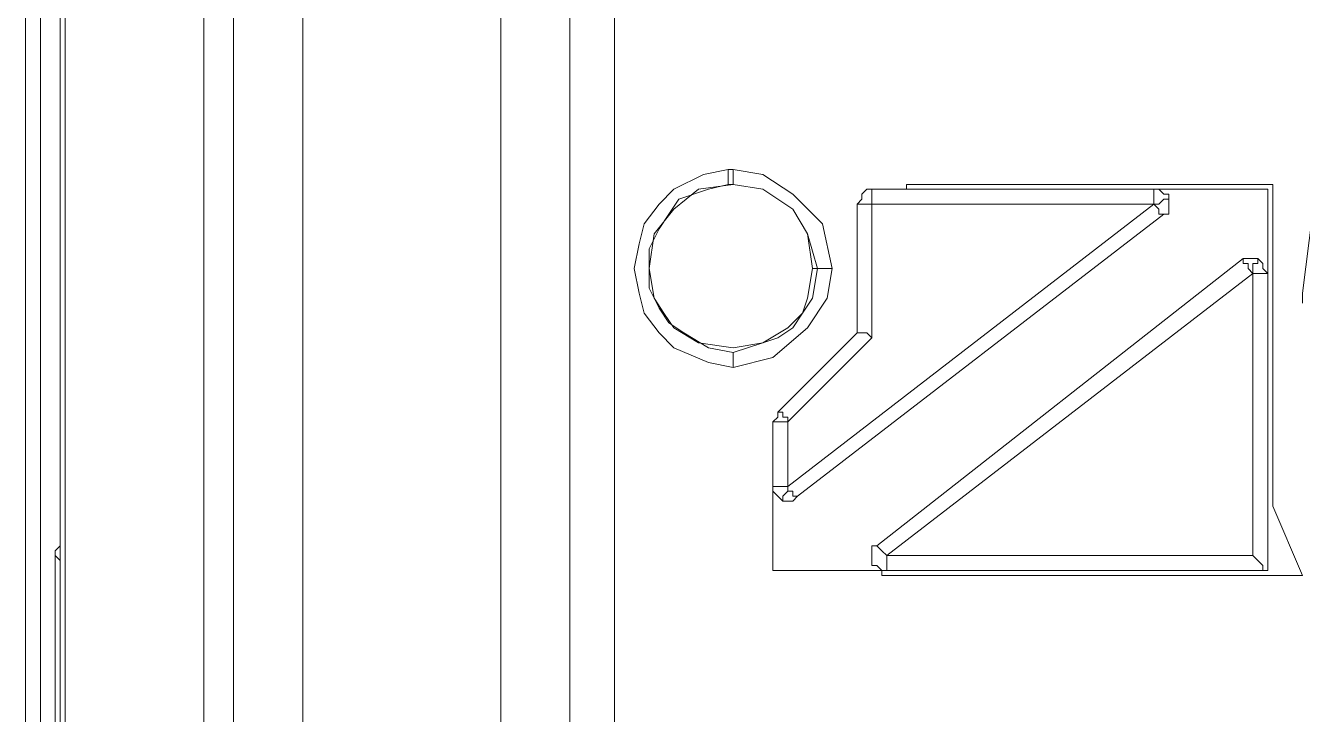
# Model space of a CAD drawing. Header units: centimetres. Extents: x -12.5 to 12.5, y -6.1 to 6.1.
# Drawn here: x -10.485 to -9.575, y 1.321 to 1.812 of the extents above; entities that cross this region are included whole.
import ezdxf

# ---------------------------------------------------------------- set-up
doc = ezdxf.new("R2010")
doc.units = ezdxf.units.CM
doc.header["$MEASUREMENT"] = 0
doc.layers.add('Camada 1', color=7, linetype='Continuous')

msp = doc.modelspace()

# ---------------------------------------------------------------- linework, layer by layer
at = {"layer": 'Camada 1', "lineweight": 9}
for points in [[(-10.48517, -3.75892), (-10.48517, -3.75892), (-10.48517, 3.74466), (-10.48517, 3.74466)], [(-10.47459, 3.72349), (-10.47459, 3.72349), (-10.47459, -3.73776), (-10.47459, -3.73776)], [(-10.45695, 3.66705), (-10.45695, 3.66705), (-10.45695, -3.68131), (-10.45695, -3.68131)], [(-10.35817, 3.66705), (-10.35817, 3.66705), (-10.35817, -3.68131), (-10.35817, -3.68131)], [(-10.337, -3.66015), (-10.337, -3.66015), (-10.337, 3.64588), (-10.337, 3.64588)], [(-10.28762, 3.64588), (-10.28762, 3.64588), (-10.28762, -3.66015), (-10.28762, -3.66015)], [(-10.46048, 2.44291), (-10.46048, 2.44291), (-10.46048, 1.54333), (-10.46048, 1.54333)], [(-10.09712, 2.41822), (-10.09712, 2.41822), (-10.09712, -0.21703), (-10.09712, -0.21703)], [(-10.06537, -0.21703), (-10.06537, -0.21703), (-10.06537, 2.41822), (-10.06537, 2.41822)], [(-10.1465, 1.89258), (-10.1465, 1.89258), (-10.1465, -0.22762), (-10.1465, -0.22762)], [(-10.1465, 1.89258), (-10.1465, 1.89258), (-10.1465, 1.80438), (-10.1465, 1.80438)], [(-10.1465, 1.80438), (-10.1465, 1.80438), (-10.1465, -0.22762), (-10.1465, -0.22762)], [(-9.98423, 1.69855), (-9.98423, 1.69855), (-9.9807, 1.69855), (-9.9807, 1.69855)], [(-9.68084, 1.69502), (-9.68084, 1.69502), (-9.88192, 1.69502), (-9.88192, 1.69502)], [(-9.59617, 1.69855), (-9.59617, 1.69855), (-9.85723, 1.69855), (-9.85723, 1.69855)], [(-9.85723, 1.69855), (-9.85723, 1.69855), (-9.85723, 1.69502), (-9.85723, 1.69502)], [(-9.85723, 1.69855), (-9.85723, 1.69855), (-9.85723, 1.69502), (-9.85723, 1.69502)], [(-9.68084, 1.69502), (-9.68084, 1.69502), (-9.5997, 1.69502), (-9.5997, 1.69502)], [(-9.5997, 1.69502), (-9.5997, 1.69502), (-9.5997, 1.63505), (-9.5997, 1.63505)], [(-9.5997, 1.69502), (-9.5997, 1.69502), (-9.5997, 1.42338), (-9.5997, 1.42338)], [(-9.59617, 1.46924), (-9.59617, 1.46924), (-9.59617, 1.69855), (-9.59617, 1.69855)], [(-9.68084, 1.68444), (-9.68084, 1.68444), (-9.94189, 1.48336), (-9.94189, 1.48336)], [(-9.8925, 1.68444), (-9.8925, 1.68444), (-9.8925, 1.59272), (-9.8925, 1.59272)], [(-9.88192, 1.58919), (-9.88192, 1.58919), (-9.88192, 1.68444), (-9.88192, 1.68444)], [(-9.88192, 1.68444), (-9.88192, 1.68444), (-9.68084, 1.68444), (-9.68084, 1.68444)], [(-9.93484, 1.4763), (-9.93484, 1.4763), (-9.67378, 1.67738), (-9.67378, 1.67738)], [(-9.93484, 1.4763), (-9.93484, 1.4763), (-9.67378, 1.67738), (-9.67378, 1.67738)], [(-9.92425, 1.63858), (-9.92425, 1.63858), (-9.92073, 1.63858), (-9.92073, 1.63858)], [(-9.61734, 1.64563), (-9.61734, 1.64563), (-9.87839, 1.44102), (-9.87839, 1.44102)], [(-9.87134, 1.43397), (-9.87134, 1.43397), (-9.61028, 1.63505), (-9.61028, 1.63505)], [(-9.61028, 1.63505), (-9.61028, 1.63505), (-9.61028, 1.43397), (-9.61028, 1.43397)], [(-9.5997, 1.63505), (-9.5997, 1.63505), (-9.5997, 1.42338), (-9.5997, 1.42338)], [(-9.8925, 1.59272), (-9.8925, 1.59272), (-9.94895, 1.53627), (-9.94895, 1.53627)], [(-9.94189, 1.52922), (-9.94189, 1.52922), (-9.88192, 1.58919), (-9.88192, 1.58919)], [(-10.46048, 1.54333), (-10.46048, 1.54333), (-10.46048, 1.5398), (-10.46048, 1.5398)], [(-10.46048, -1.55406), (-10.46048, -1.55406), (-10.46048, 1.5398), (-10.46048, 1.5398)], [(-9.95248, 1.52922), (-9.95248, 1.52922), (-9.95248, 1.48336), (-9.95248, 1.48336)], [(-9.94189, 1.48336), (-9.94189, 1.48336), (-9.94189, 1.52922), (-9.94189, 1.52922)], [(-9.95248, 1.42338), (-9.95248, 1.42338), (-9.95248, 1.48336), (-9.95248, 1.48336)], [(-9.575, 1.41986), (-9.575, 1.41986), (-9.59617, 1.46924), (-9.59617, 1.46924)], [(-10.46048, 1.43044), (-10.46048, 1.43044), (-10.464, 1.43397), (-10.464, 1.43397)], [(-10.464, 1.43397), (-10.464, 1.43397), (-10.464, -1.44823), (-10.464, -1.44823)], [(-10.46048, -1.4447), (-10.46048, -1.4447), (-10.46048, 1.43044), (-10.46048, 1.43044)], [(-9.88192, 1.43044), (-9.88192, 1.43044), (-9.88192, 1.43397), (-9.88192, 1.43397)], [(-9.61028, 1.43397), (-9.61028, 1.43397), (-9.87134, 1.43397), (-9.87134, 1.43397)], [(-9.87134, 1.42338), (-9.87134, 1.42338), (-9.95248, 1.42338), (-9.95248, 1.42338)], [(-9.87487, 1.42338), (-9.87487, 1.42338), (-9.87487, 1.41986), (-9.87487, 1.41986)], [(-9.87487, 1.42338), (-9.87487, 1.42338), (-9.87487, 1.41986), (-9.87487, 1.41986)], [(-9.5997, 1.42338), (-9.5997, 1.42338), (-9.87134, 1.42338), (-9.87134, 1.42338)], [(-9.87487, 1.41986), (-9.87487, 1.41986), (-9.575, 1.41986), (-9.575, 1.41986)]]:
    msp.add_open_spline(points, degree=3, dxfattribs=at)
for points, knots in [([(-9.38803, 1.80791), (-9.38803, 1.80791), (-9.43389, 1.80438), (-9.43389, 1.80438), (-9.43389, 1.80438), (-9.4727, 1.78674), (-9.4727, 1.78674), (-9.4727, 1.78674), (-9.50798, 1.76558), (-9.50798, 1.76558), (-9.50798, 1.76558), (-9.53973, 1.73383), (-9.53973, 1.73383), (-9.53973, 1.73383), (-9.56795, 1.67738), (-9.56795, 1.67738), (-9.56795, 1.67738), (-9.575, 1.62094), (-9.575, 1.62094)], [0, 0, 0, 0, 0.166667, 0.166667, 0.166667, 0.333333, 0.333333, 0.333333, 0.5, 0.5, 0.5, 0.666667, 0.666667, 0.666667, 0.833333, 0.833333, 0.833333, 1, 1, 1, 1]), ([(-9.98423, 1.70913), (-9.98423, 1.70913), (-10.00187, 1.70561), (-10.00187, 1.70561), (-10.00187, 1.70561), (-10.02303, 1.69502), (-10.02303, 1.69502), (-10.02303, 1.69502), (-10.03362, 1.68444), (-10.03362, 1.68444), (-10.03362, 1.68444), (-10.0442, 1.67033), (-10.0442, 1.67033), (-10.0442, 1.67033), (-10.04773, 1.65622), (-10.04773, 1.65622), (-10.04773, 1.65622), (-10.05125, 1.63858), (-10.05125, 1.63858), (-10.05125, 1.63858), (-10.04773, 1.62094), (-10.04773, 1.62094), (-10.04773, 1.62094), (-10.0442, 1.60683), (-10.0442, 1.60683), (-10.0442, 1.60683), (-10.03362, 1.59272), (-10.03362, 1.59272), (-10.03362, 1.59272), (-10.02303, 1.58213), (-10.02303, 1.58213), (-10.02303, 1.58213), (-9.99834, 1.57155), (-9.99834, 1.57155), (-9.99834, 1.57155), (-9.9807, 1.56802), (-9.9807, 1.56802)], [0, 0, 0, 0, 0.083333, 0.083333, 0.083333, 0.166667, 0.166667, 0.166667, 0.25, 0.25, 0.25, 0.333333, 0.333333, 0.333333, 0.416667, 0.416667, 0.416667, 0.5, 0.5, 0.5, 0.583333, 0.583333, 0.583333, 0.666667, 0.666667, 0.666667, 0.75, 0.75, 0.75, 0.833333, 0.833333, 0.833333, 0.916667, 0.916667, 0.916667, 1, 1, 1, 1]), ([(-9.98423, 1.69855), (-9.98423, 1.69855), (-9.98423, 1.69855), (-9.98423, 1.69855), (-9.98423, 1.69855), (-9.98423, 1.70208), (-9.98423, 1.70208), (-9.98423, 1.70208), (-9.98423, 1.70561), (-9.98423, 1.70561), (-9.98423, 1.70561), (-9.98423, 1.70913), (-9.98423, 1.70913)], [0, 0, 0, 0, 0.25, 0.25, 0.25, 0.5, 0.5, 0.5, 0.75, 0.75, 0.75, 1, 1, 1, 1]), ([(-9.9807, 1.70913), (-9.9807, 1.70913), (-9.9807, 1.70913), (-9.9807, 1.70913), (-9.9807, 1.70913), (-9.98423, 1.70913), (-9.98423, 1.70913)], [0, 0, 0, 0, 0.5, 0.5, 0.5, 1, 1, 1, 1]), ([(-9.91014, 1.63858), (-9.91014, 1.63858), (-9.9172, 1.67033), (-9.9172, 1.67033), (-9.9172, 1.67033), (-9.93837, 1.69149), (-9.93837, 1.69149), (-9.93837, 1.69149), (-9.95953, 1.70561), (-9.95953, 1.70561), (-9.95953, 1.70561), (-9.9807, 1.70913), (-9.9807, 1.70913)], [0, 0, 0, 0, 0.25, 0.25, 0.25, 0.5, 0.5, 0.5, 0.75, 0.75, 0.75, 1, 1, 1, 1]), ([(-9.9807, 1.70913), (-9.9807, 1.70913), (-9.9807, 1.70561), (-9.9807, 1.70561), (-9.9807, 1.70561), (-9.9807, 1.70208), (-9.9807, 1.70208), (-9.9807, 1.70208), (-9.9807, 1.69855), (-9.9807, 1.69855)], [0, 0, 0, 0, 0.333333, 0.333333, 0.333333, 0.666667, 0.666667, 0.666667, 1, 1, 1, 1]), ([(-10.04067, 1.63858), (-10.04067, 1.63858), (-10.04067, 1.65269), (-10.04067, 1.65269), (-10.04067, 1.65269), (-10.03362, 1.6668), (-10.03362, 1.6668), (-10.03362, 1.6668), (-10.02656, 1.67738), (-10.02656, 1.67738), (-10.02656, 1.67738), (-10.0195, 1.68797), (-10.0195, 1.68797), (-10.0195, 1.68797), (-9.99834, 1.69502), (-9.99834, 1.69502), (-9.99834, 1.69502), (-9.98423, 1.69855), (-9.98423, 1.69855)], [0, 0, 0, 0, 0.166667, 0.166667, 0.166667, 0.333333, 0.333333, 0.333333, 0.5, 0.5, 0.5, 0.666667, 0.666667, 0.666667, 0.833333, 0.833333, 0.833333, 1, 1, 1, 1]), ([(-9.9807, 1.69855), (-9.9807, 1.69855), (-10.00539, 1.69502), (-10.00539, 1.69502), (-10.00539, 1.69502), (-10.02303, 1.68091), (-10.02303, 1.68091), (-10.02303, 1.68091), (-10.03714, 1.66327), (-10.03714, 1.66327), (-10.03714, 1.66327), (-10.04067, 1.63858), (-10.04067, 1.63858)], [0, 0, 0, 0, 0.25, 0.25, 0.25, 0.5, 0.5, 0.5, 0.75, 0.75, 0.75, 1, 1, 1, 1]), ([(-9.9807, 1.69855), (-9.9807, 1.69855), (-9.95953, 1.69502), (-9.95953, 1.69502), (-9.95953, 1.69502), (-9.93837, 1.68091), (-9.93837, 1.68091), (-9.93837, 1.68091), (-9.92778, 1.66327), (-9.92778, 1.66327), (-9.92778, 1.66327), (-9.92073, 1.63858), (-9.92073, 1.63858)], [0, 0, 0, 0, 0.25, 0.25, 0.25, 0.5, 0.5, 0.5, 0.75, 0.75, 0.75, 1, 1, 1, 1]), ([(-9.92425, 1.63858), (-9.92425, 1.63858), (-9.92778, 1.66327), (-9.92778, 1.66327), (-9.92778, 1.66327), (-9.93837, 1.68091), (-9.93837, 1.68091), (-9.93837, 1.68091), (-9.95953, 1.69502), (-9.95953, 1.69502), (-9.95953, 1.69502), (-9.9807, 1.69855), (-9.9807, 1.69855)], [0, 0, 0, 0, 0.25, 0.25, 0.25, 0.5, 0.5, 0.5, 0.75, 0.75, 0.75, 1, 1, 1, 1]), ([(-9.8925, 1.68444), (-9.8925, 1.68444), (-9.88898, 1.68797), (-9.88898, 1.68797), (-9.88898, 1.68797), (-9.88898, 1.69149), (-9.88898, 1.69149), (-9.88898, 1.69149), (-9.88545, 1.69502), (-9.88545, 1.69502), (-9.88545, 1.69502), (-9.88192, 1.69502), (-9.88192, 1.69502)], [0, 0, 0, 0, 0.25, 0.25, 0.25, 0.5, 0.5, 0.5, 0.75, 0.75, 0.75, 1, 1, 1, 1]), ([(-9.88192, 1.69502), (-9.88192, 1.69502), (-9.88192, 1.69502), (-9.88192, 1.69502), (-9.88192, 1.69502), (-9.88192, 1.69149), (-9.88192, 1.69149)], [0, 0, 0, 0, 0.5, 0.5, 0.5, 1, 1, 1, 1]), ([(-9.68084, 1.68444), (-9.68084, 1.68444), (-9.68084, 1.68797), (-9.68084, 1.68797), (-9.68084, 1.68797), (-9.68084, 1.69149), (-9.68084, 1.69149), (-9.68084, 1.69149), (-9.68084, 1.69502), (-9.68084, 1.69502)], [0, 0, 0, 0, 0.333333, 0.333333, 0.333333, 0.666667, 0.666667, 0.666667, 1, 1, 1, 1]), ([(-9.68084, 1.69502), (-9.68084, 1.69502), (-9.67731, 1.69502), (-9.67731, 1.69502), (-9.67731, 1.69502), (-9.67378, 1.69149), (-9.67378, 1.69149), (-9.67378, 1.69149), (-9.67025, 1.69149), (-9.67025, 1.69149), (-9.67025, 1.69149), (-9.67025, 1.68797), (-9.67025, 1.68797)], [0, 0, 0, 0, 0.25, 0.25, 0.25, 0.5, 0.5, 0.5, 0.75, 0.75, 0.75, 1, 1, 1, 1]), ([(-9.8925, 1.68444), (-9.8925, 1.68444), (-9.88898, 1.68444), (-9.88898, 1.68444), (-9.88898, 1.68444), (-9.88545, 1.68444), (-9.88545, 1.68444), (-9.88545, 1.68444), (-9.88192, 1.68444), (-9.88192, 1.68444)], [0, 0, 0, 0, 0.333333, 0.333333, 0.333333, 0.666667, 0.666667, 0.666667, 1, 1, 1, 1]), ([(-9.88192, 1.69149), (-9.88192, 1.69149), (-9.88192, 1.68797), (-9.88192, 1.68797), (-9.88192, 1.68797), (-9.88192, 1.68444), (-9.88192, 1.68444)], [0, 0, 0, 0, 0.5, 0.5, 0.5, 1, 1, 1, 1]), ([(-9.67025, 1.68797), (-9.67025, 1.68797), (-9.67025, 1.68797), (-9.67025, 1.68797), (-9.67025, 1.68797), (-9.67378, 1.68797), (-9.67378, 1.68797), (-9.67378, 1.68797), (-9.67731, 1.68444), (-9.67731, 1.68444), (-9.67731, 1.68444), (-9.68084, 1.68444), (-9.68084, 1.68444)], [0, 0, 0, 0, 0.25, 0.25, 0.25, 0.5, 0.5, 0.5, 0.75, 0.75, 0.75, 1, 1, 1, 1]), ([(-9.68084, 1.68444), (-9.68084, 1.68444), (-9.67731, 1.68091), (-9.67731, 1.68091), (-9.67731, 1.68091), (-9.67731, 1.67738), (-9.67731, 1.67738), (-9.67731, 1.67738), (-9.67378, 1.67738), (-9.67378, 1.67738)], [0, 0, 0, 0, 0.333333, 0.333333, 0.333333, 0.666667, 0.666667, 0.666667, 1, 1, 1, 1]), ([(-9.67025, 1.68797), (-9.67025, 1.68797), (-9.67025, 1.68444), (-9.67025, 1.68444), (-9.67025, 1.68444), (-9.67025, 1.68091), (-9.67025, 1.68091), (-9.67025, 1.68091), (-9.67025, 1.67738), (-9.67025, 1.67738), (-9.67025, 1.67738), (-9.67378, 1.67738), (-9.67378, 1.67738)], [0, 0, 0, 0, 0.25, 0.25, 0.25, 0.5, 0.5, 0.5, 0.75, 0.75, 0.75, 1, 1, 1, 1]), ([(-9.9807, 1.57861), (-9.9807, 1.57861), (-9.99834, 1.58213), (-9.99834, 1.58213), (-9.99834, 1.58213), (-10.01598, 1.59272), (-10.01598, 1.59272), (-10.01598, 1.59272), (-10.02656, 1.59977), (-10.02656, 1.59977), (-10.02656, 1.59977), (-10.03362, 1.61035), (-10.03362, 1.61035), (-10.03362, 1.61035), (-10.04067, 1.62447), (-10.04067, 1.62447), (-10.04067, 1.62447), (-10.04067, 1.63858), (-10.04067, 1.63858)], [0, 0, 0, 0, 0.166667, 0.166667, 0.166667, 0.333333, 0.333333, 0.333333, 0.5, 0.5, 0.5, 0.666667, 0.666667, 0.666667, 0.833333, 0.833333, 0.833333, 1, 1, 1, 1]), ([(-10.04067, 1.63858), (-10.04067, 1.63858), (-10.03714, 1.61741), (-10.03714, 1.61741), (-10.03714, 1.61741), (-10.03009, 1.60683), (-10.03009, 1.60683), (-10.03009, 1.60683), (-10.02303, 1.59624), (-10.02303, 1.59624), (-10.02303, 1.59624), (-10.00539, 1.58566), (-10.00539, 1.58566), (-10.00539, 1.58566), (-9.9807, 1.58213), (-9.9807, 1.58213), (-9.9807, 1.58213), (-9.95953, 1.58566), (-9.95953, 1.58566), (-9.95953, 1.58566), (-9.94189, 1.59624), (-9.94189, 1.59624), (-9.94189, 1.59624), (-9.93131, 1.60683), (-9.93131, 1.60683), (-9.93131, 1.60683), (-9.92778, 1.61741), (-9.92778, 1.61741), (-9.92778, 1.61741), (-9.92425, 1.63858), (-9.92425, 1.63858)], [0, 0, 0, 0, 0.1, 0.1, 0.1, 0.2, 0.2, 0.2, 0.3, 0.3, 0.3, 0.4, 0.4, 0.4, 0.5, 0.5, 0.5, 0.6, 0.6, 0.6, 0.7, 0.7, 0.7, 0.8, 0.8, 0.8, 0.9, 0.9, 0.9, 1, 1, 1, 1]), ([(-9.9807, 1.56802), (-9.9807, 1.56802), (-9.95248, 1.57508), (-9.95248, 1.57508), (-9.95248, 1.57508), (-9.92778, 1.59624), (-9.92778, 1.59624), (-9.92778, 1.59624), (-9.91367, 1.61741), (-9.91367, 1.61741), (-9.91367, 1.61741), (-9.91014, 1.63858), (-9.91014, 1.63858)], [0, 0, 0, 0, 0.25, 0.25, 0.25, 0.5, 0.5, 0.5, 0.75, 0.75, 0.75, 1, 1, 1, 1]), ([(-9.92073, 1.63858), (-9.92073, 1.63858), (-9.92425, 1.61741), (-9.92425, 1.61741), (-9.92425, 1.61741), (-9.93131, 1.60683), (-9.93131, 1.60683), (-9.93131, 1.60683), (-9.93837, 1.59624), (-9.93837, 1.59624), (-9.93837, 1.59624), (-9.94895, 1.58919), (-9.94895, 1.58919), (-9.94895, 1.58919), (-9.95953, 1.58566), (-9.95953, 1.58566), (-9.95953, 1.58566), (-9.9807, 1.57861), (-9.9807, 1.57861)], [0, 0, 0, 0, 0.166667, 0.166667, 0.166667, 0.333333, 0.333333, 0.333333, 0.5, 0.5, 0.5, 0.666667, 0.666667, 0.666667, 0.833333, 0.833333, 0.833333, 1, 1, 1, 1]), ([(-9.92073, 1.63858), (-9.92073, 1.63858), (-9.92073, 1.63858), (-9.92073, 1.63858), (-9.92073, 1.63858), (-9.9172, 1.63858), (-9.9172, 1.63858), (-9.9172, 1.63858), (-9.91367, 1.63858), (-9.91367, 1.63858), (-9.91367, 1.63858), (-9.91014, 1.63858), (-9.91014, 1.63858)], [0, 0, 0, 0, 0.25, 0.25, 0.25, 0.5, 0.5, 0.5, 0.75, 0.75, 0.75, 1, 1, 1, 1]), ([(-9.61734, 1.64563), (-9.61734, 1.64563), (-9.61734, 1.64211), (-9.61734, 1.64211), (-9.61734, 1.64211), (-9.61381, 1.64211), (-9.61381, 1.64211), (-9.61381, 1.64211), (-9.61381, 1.63858), (-9.61381, 1.63858), (-9.61381, 1.63858), (-9.61028, 1.63505), (-9.61028, 1.63505)], [0, 0, 0, 0, 0.25, 0.25, 0.25, 0.5, 0.5, 0.5, 0.75, 0.75, 0.75, 1, 1, 1, 1]), ([(-9.61734, 1.64563), (-9.61734, 1.64563), (-9.61381, 1.64563), (-9.61381, 1.64563), (-9.61381, 1.64563), (-9.61028, 1.64563), (-9.61028, 1.64563), (-9.61028, 1.64563), (-9.60675, 1.64563), (-9.60675, 1.64563)], [0, 0, 0, 0, 0.333333, 0.333333, 0.333333, 0.666667, 0.666667, 0.666667, 1, 1, 1, 1]), ([(-9.60675, 1.64563), (-9.60675, 1.64563), (-9.60675, 1.64563), (-9.60675, 1.64563), (-9.60675, 1.64563), (-9.60675, 1.64211), (-9.60675, 1.64211), (-9.60675, 1.64211), (-9.61028, 1.64211), (-9.61028, 1.64211), (-9.61028, 1.64211), (-9.61028, 1.63858), (-9.61028, 1.63858), (-9.61028, 1.63858), (-9.61028, 1.63505), (-9.61028, 1.63505)], [0, 0, 0, 0, 0.2, 0.2, 0.2, 0.4, 0.4, 0.4, 0.6, 0.6, 0.6, 0.8, 0.8, 0.8, 1, 1, 1, 1]), ([(-9.5997, 1.63505), (-9.5997, 1.63505), (-9.60323, 1.63858), (-9.60323, 1.63858), (-9.60323, 1.63858), (-9.60323, 1.64211), (-9.60323, 1.64211), (-9.60323, 1.64211), (-9.60675, 1.64563), (-9.60675, 1.64563), (-9.60675, 1.64563), (-9.61028, 1.64563), (-9.61028, 1.64563)], [0, 0, 0, 0, 0.25, 0.25, 0.25, 0.5, 0.5, 0.5, 0.75, 0.75, 0.75, 1, 1, 1, 1]), ([(-9.60675, 1.64563), (-9.60675, 1.64563), (-9.60323, 1.64211), (-9.60323, 1.64211), (-9.60323, 1.64211), (-9.60323, 1.63858), (-9.60323, 1.63858), (-9.60323, 1.63858), (-9.5997, 1.63505), (-9.5997, 1.63505)], [0, 0, 0, 0, 0.333333, 0.333333, 0.333333, 0.666667, 0.666667, 0.666667, 1, 1, 1, 1]), ([(-9.5997, 1.63505), (-9.5997, 1.63505), (-9.60323, 1.63505), (-9.60323, 1.63505), (-9.60323, 1.63505), (-9.60675, 1.63505), (-9.60675, 1.63505), (-9.60675, 1.63505), (-9.61028, 1.63505), (-9.61028, 1.63505)], [0, 0, 0, 0, 0.333333, 0.333333, 0.333333, 0.666667, 0.666667, 0.666667, 1, 1, 1, 1]), ([(-9.575, 1.62094), (-9.575, 1.62094), (-9.575, 1.61741), (-9.575, 1.61741), (-9.575, 1.61741), (-9.575, 1.61388), (-9.575, 1.61388)], [0, 0, 0, 0, 0.5, 0.5, 0.5, 1, 1, 1, 1]), ([(-9.8925, 1.59272), (-9.8925, 1.59272), (-9.8925, 1.59272), (-9.8925, 1.59272), (-9.8925, 1.59272), (-9.88898, 1.59272), (-9.88898, 1.59272), (-9.88898, 1.59272), (-9.88545, 1.59272), (-9.88545, 1.59272), (-9.88545, 1.59272), (-9.88192, 1.58919), (-9.88192, 1.58919)], [0, 0, 0, 0, 0.25, 0.25, 0.25, 0.5, 0.5, 0.5, 0.75, 0.75, 0.75, 1, 1, 1, 1]), ([(-9.9807, 1.57861), (-9.9807, 1.57861), (-9.9807, 1.57861), (-9.9807, 1.57861), (-9.9807, 1.57861), (-9.9807, 1.57508), (-9.9807, 1.57508), (-9.9807, 1.57508), (-9.9807, 1.57155), (-9.9807, 1.57155), (-9.9807, 1.57155), (-9.9807, 1.56802), (-9.9807, 1.56802)], [0, 0, 0, 0, 0.25, 0.25, 0.25, 0.5, 0.5, 0.5, 0.75, 0.75, 0.75, 1, 1, 1, 1]), ([(-9.95248, 1.52922), (-9.95248, 1.52922), (-9.94895, 1.53274), (-9.94895, 1.53274), (-9.94895, 1.53274), (-9.94895, 1.53627), (-9.94895, 1.53627)], [0, 0, 0, 0, 0.5, 0.5, 0.5, 1, 1, 1, 1]), ([(-9.94895, 1.52922), (-9.94895, 1.52922), (-9.94895, 1.52922), (-9.94895, 1.52922), (-9.94895, 1.52922), (-9.95248, 1.52922), (-9.95248, 1.52922)], [0, 0, 0, 0, 0.5, 0.5, 0.5, 1, 1, 1, 1]), ([(-9.94189, 1.52922), (-9.94189, 1.52922), (-9.94189, 1.53274), (-9.94189, 1.53274), (-9.94189, 1.53274), (-9.94542, 1.53274), (-9.94542, 1.53274), (-9.94542, 1.53274), (-9.94542, 1.53627), (-9.94542, 1.53627), (-9.94542, 1.53627), (-9.94895, 1.53627), (-9.94895, 1.53627)], [0, 0, 0, 0, 0.25, 0.25, 0.25, 0.5, 0.5, 0.5, 0.75, 0.75, 0.75, 1, 1, 1, 1]), ([(-9.94189, 1.52922), (-9.94189, 1.52922), (-9.94542, 1.52922), (-9.94542, 1.52922), (-9.94542, 1.52922), (-9.94895, 1.52922), (-9.94895, 1.52922)], [0, 0, 0, 0, 0.5, 0.5, 0.5, 1, 1, 1, 1]), ([(-9.95248, 1.48336), (-9.95248, 1.48336), (-9.94895, 1.48336), (-9.94895, 1.48336), (-9.94895, 1.48336), (-9.94542, 1.48336), (-9.94542, 1.48336), (-9.94542, 1.48336), (-9.94189, 1.48336), (-9.94189, 1.48336)], [0, 0, 0, 0, 0.333333, 0.333333, 0.333333, 0.666667, 0.666667, 0.666667, 1, 1, 1, 1]), ([(-9.94542, 1.47277), (-9.94542, 1.47277), (-9.94895, 1.4763), (-9.94895, 1.4763), (-9.94895, 1.4763), (-9.95248, 1.47983), (-9.95248, 1.47983), (-9.95248, 1.47983), (-9.95248, 1.48336), (-9.95248, 1.48336)], [0, 0, 0, 0, 0.333333, 0.333333, 0.333333, 0.666667, 0.666667, 0.666667, 1, 1, 1, 1]), ([(-9.94542, 1.47277), (-9.94542, 1.47277), (-9.94542, 1.47277), (-9.94542, 1.47277), (-9.94542, 1.47277), (-9.94542, 1.4763), (-9.94542, 1.4763), (-9.94542, 1.4763), (-9.94189, 1.47983), (-9.94189, 1.47983), (-9.94189, 1.47983), (-9.94189, 1.48336), (-9.94189, 1.48336)], [0, 0, 0, 0, 0.25, 0.25, 0.25, 0.5, 0.5, 0.5, 0.75, 0.75, 0.75, 1, 1, 1, 1]), ([(-9.93484, 1.4763), (-9.93484, 1.4763), (-9.93837, 1.47277), (-9.93837, 1.47277), (-9.93837, 1.47277), (-9.94189, 1.47277), (-9.94189, 1.47277), (-9.94189, 1.47277), (-9.94542, 1.47277), (-9.94542, 1.47277)], [0, 0, 0, 0, 0.333333, 0.333333, 0.333333, 0.666667, 0.666667, 0.666667, 1, 1, 1, 1]), ([(-9.93484, 1.4763), (-9.93484, 1.4763), (-9.93484, 1.4763), (-9.93484, 1.4763), (-9.93484, 1.4763), (-9.93837, 1.4763), (-9.93837, 1.4763), (-9.93837, 1.4763), (-9.93837, 1.47983), (-9.93837, 1.47983), (-9.93837, 1.47983), (-9.94189, 1.47983), (-9.94189, 1.47983), (-9.94189, 1.47983), (-9.94189, 1.48336), (-9.94189, 1.48336)], [0, 0, 0, 0, 0.2, 0.2, 0.2, 0.4, 0.4, 0.4, 0.6, 0.6, 0.6, 0.8, 0.8, 0.8, 1, 1, 1, 1]), ([(-9.94189, 1.47277), (-9.94189, 1.47277), (-9.94189, 1.47277), (-9.94189, 1.47277), (-9.94189, 1.47277), (-9.93837, 1.47277), (-9.93837, 1.47277), (-9.93837, 1.47277), (-9.93484, 1.4763), (-9.93484, 1.4763)], [0, 0, 0, 0, 0.333333, 0.333333, 0.333333, 0.666667, 0.666667, 0.666667, 1, 1, 1, 1]), ([(-10.464, 1.43397), (-10.464, 1.43397), (-10.464, 1.43397), (-10.464, 1.43397), (-10.464, 1.43397), (-10.464, 1.43749), (-10.464, 1.43749), (-10.464, 1.43749), (-10.46048, 1.44102), (-10.46048, 1.44102)], [0, 0, 0, 0, 0.333333, 0.333333, 0.333333, 0.666667, 0.666667, 0.666667, 1, 1, 1, 1]), ([(-9.87839, 1.44102), (-9.87839, 1.44102), (-9.88192, 1.44102), (-9.88192, 1.44102), (-9.88192, 1.44102), (-9.88192, 1.43749), (-9.88192, 1.43749), (-9.88192, 1.43749), (-9.88192, 1.43397), (-9.88192, 1.43397)], [0, 0, 0, 0, 0.333333, 0.333333, 0.333333, 0.666667, 0.666667, 0.666667, 1, 1, 1, 1]), ([(-9.87839, 1.44102), (-9.87839, 1.44102), (-9.87839, 1.44102), (-9.87839, 1.44102), (-9.87839, 1.44102), (-9.87487, 1.43749), (-9.87487, 1.43749), (-9.87487, 1.43749), (-9.87134, 1.43397), (-9.87134, 1.43397)], [0, 0, 0, 0, 0.333333, 0.333333, 0.333333, 0.666667, 0.666667, 0.666667, 1, 1, 1, 1]), ([(-10.46048, 1.43044), (-10.46048, 1.43044), (-10.46048, 1.43044), (-10.46048, 1.43044), (-10.46048, 1.43044), (-10.46048, 1.43397), (-10.46048, 1.43397)], [0, 0, 0, 0, 0.5, 0.5, 0.5, 1, 1, 1, 1]), ([(-9.87134, 1.42338), (-9.87134, 1.42338), (-9.87487, 1.42338), (-9.87487, 1.42338), (-9.87487, 1.42338), (-9.87839, 1.42691), (-9.87839, 1.42691), (-9.87839, 1.42691), (-9.88192, 1.42691), (-9.88192, 1.42691), (-9.88192, 1.42691), (-9.88192, 1.43044), (-9.88192, 1.43044)], [0, 0, 0, 0, 0.25, 0.25, 0.25, 0.5, 0.5, 0.5, 0.75, 0.75, 0.75, 1, 1, 1, 1]), ([(-9.87134, 1.43397), (-9.87134, 1.43397), (-9.87134, 1.43044), (-9.87134, 1.43044), (-9.87134, 1.43044), (-9.87134, 1.42691), (-9.87134, 1.42691), (-9.87134, 1.42691), (-9.87134, 1.42338), (-9.87134, 1.42338)], [0, 0, 0, 0, 0.333333, 0.333333, 0.333333, 0.666667, 0.666667, 0.666667, 1, 1, 1, 1]), ([(-9.5997, 1.42338), (-9.5997, 1.42338), (-9.60323, 1.42338), (-9.60323, 1.42338), (-9.60323, 1.42338), (-9.60323, 1.42691), (-9.60323, 1.42691), (-9.60323, 1.42691), (-9.60675, 1.43044), (-9.60675, 1.43044), (-9.60675, 1.43044), (-9.61028, 1.43397), (-9.61028, 1.43397)], [0, 0, 0, 0, 0.25, 0.25, 0.25, 0.5, 0.5, 0.5, 0.75, 0.75, 0.75, 1, 1, 1, 1])]:
    msp.add_open_spline(points, degree=3, knots=knots, dxfattribs=at)

doc.saveas('drawing.dxf')
